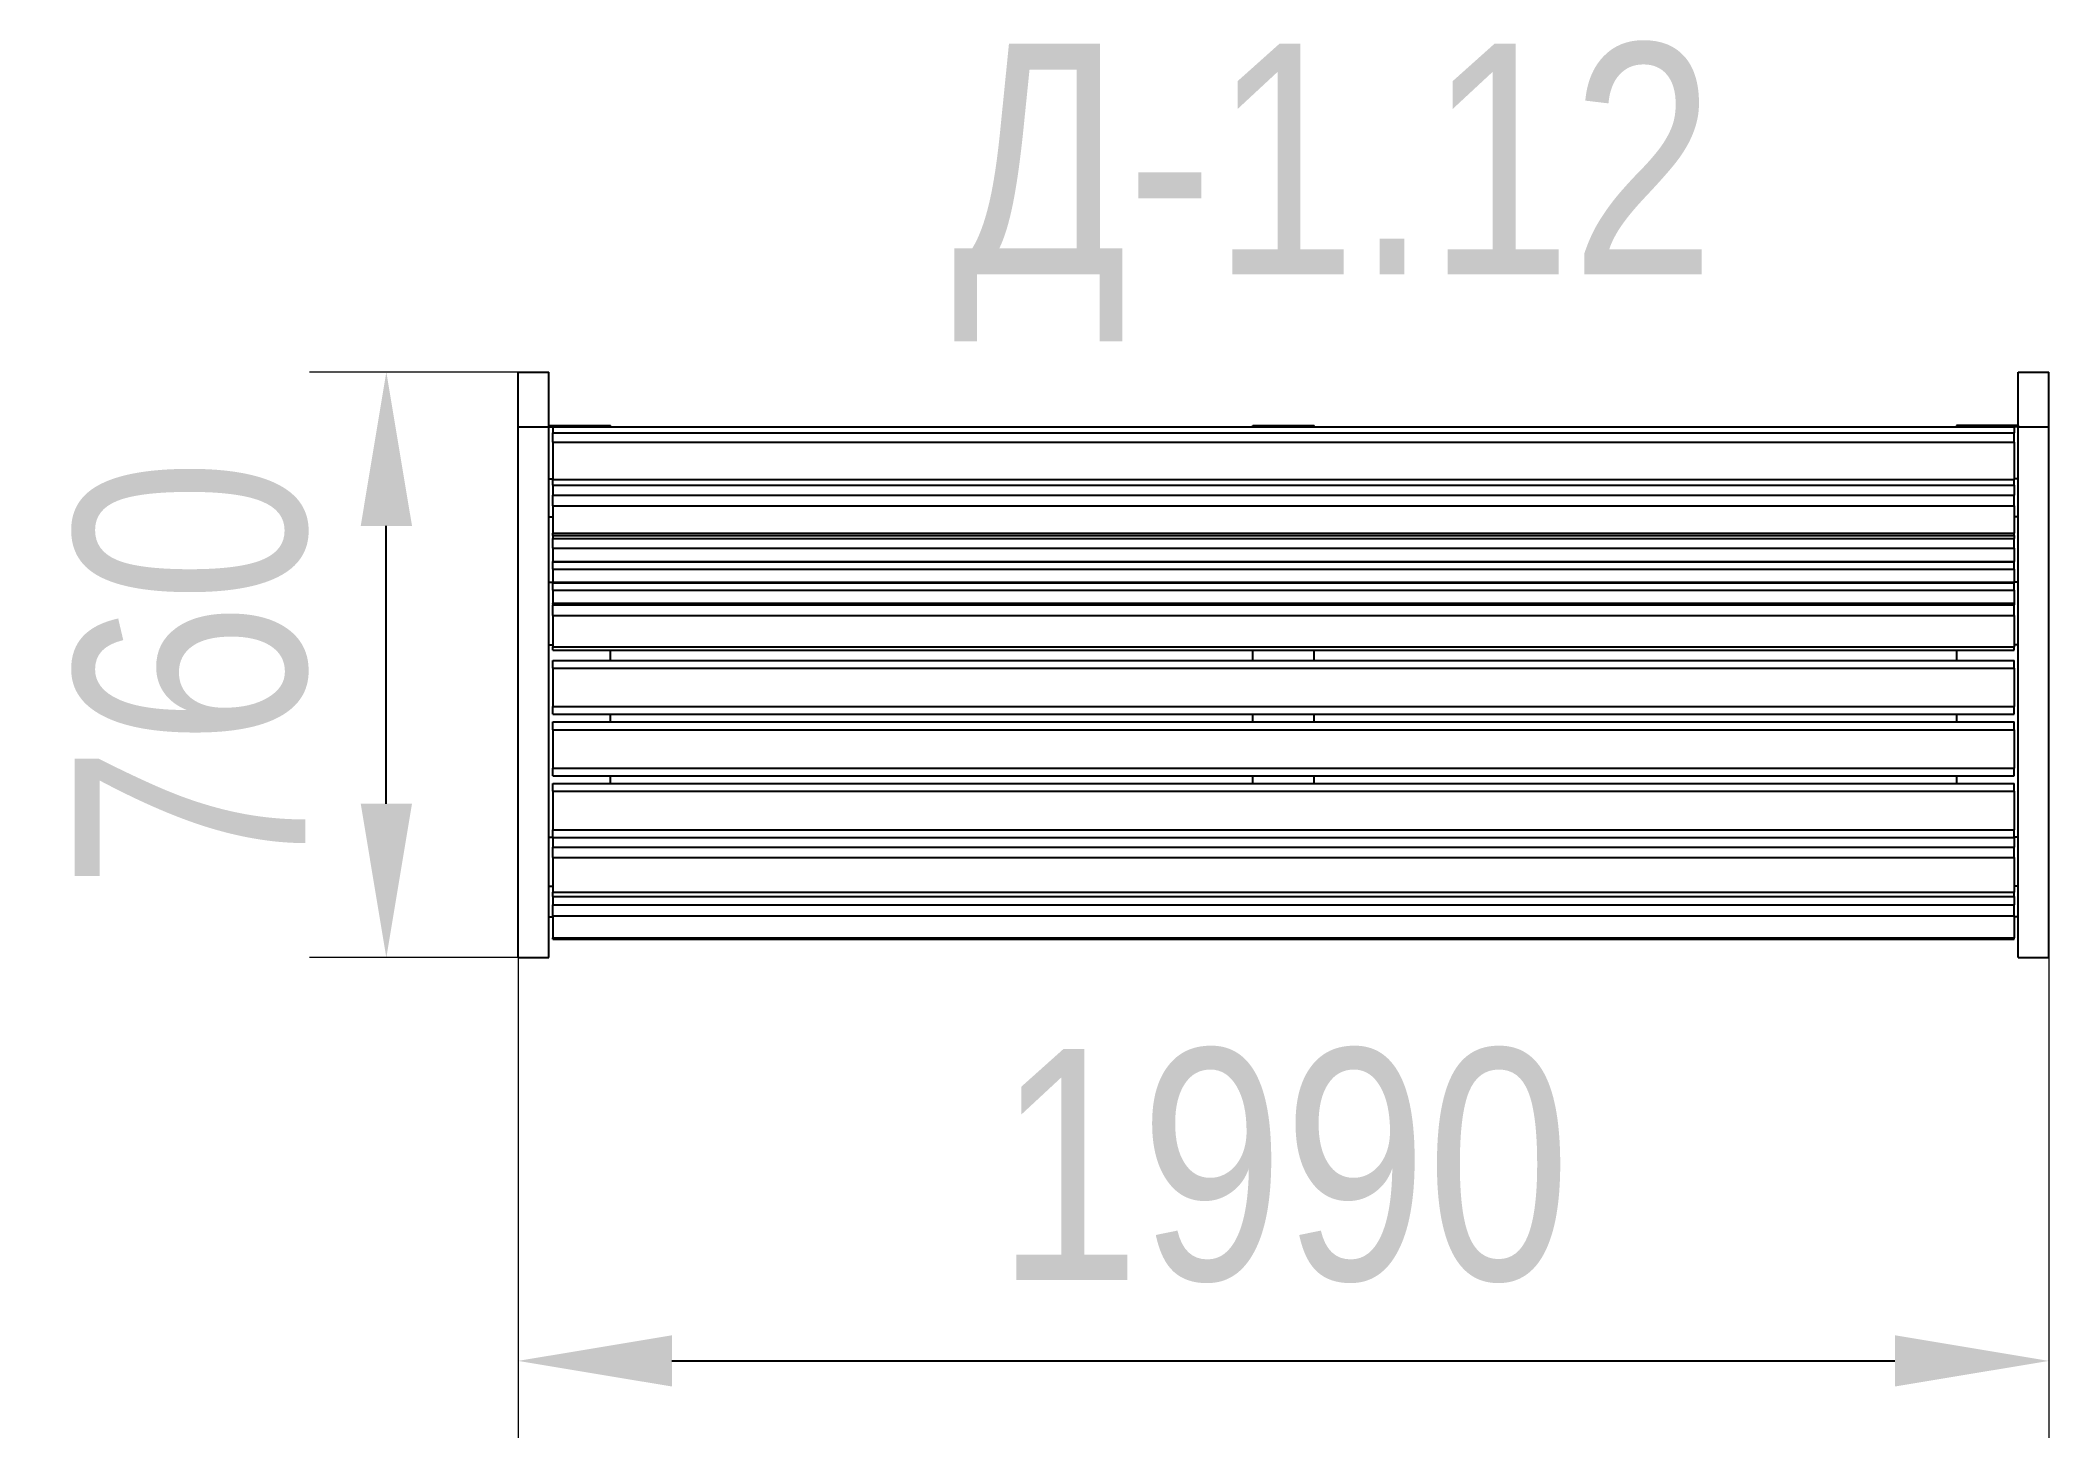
# Model space of a CAD drawing. Header units: millimetres. Extents: x -1264 to 1347, y -780 to 1037.
import ezdxf

# ---------------------------------------------------------------- set-up
doc = ezdxf.new("R2010")
doc.units = ezdxf.units.MM
for name, color, linetype in [('DIKOM_АРТИКУЛ', 7, 'Continuous'), ('DIKOM_ОБЪЕКТ', 7, 'Continuous'), ('DIKOM_РАЗМЕР_ОБЪЕКТА', 7, 'Continuous')]:
    doc.layers.add(name, color=color, linetype=linetype)
doc.styles.add('style1', font='arialbd.ttf', dxfattribs={"width": 0.8})
doc.dimstyles.new('1-50', dxfattribs={"dimtxt": 300, "dimasz": 200, "dimexe": 100, "dimexo": 0, "dimgap": 100, "dimtad": 1, "dimtxsty": 'style1', "dimcen": 200, "dimclrd": 7, "dimclre": 7, "dimclrt": 7, "dimadec": 1, "dimazin": 2, "dimtfac": 1, "dimtmove": 0, "dimatfit": 2, "dimfxl": 0, "dimlwd": 25, "dimlwe": 18, "dimarcsym": 0})

# ---------------------------------------------------------------- blocks, each defined once
blk = doc.blocks.new('*D16')
at = {"layer": 'Defpoints', "color": 0, "transparency": 16777216}
for p in [(-642.5, -155.7), (1347.5, -155.7), (1347.5, -680)]:
    blk.add_point(p, dxfattribs=at)
at = {"layer": 'DIKOM_РАЗМЕР_ОБЪЕКТА', "color": 7, "lineweight": 18, "transparency": 16777216}
for p, q in [((-642.5, -155.7), (-642.5, -780)), ((1347.5, -155.7), (1347.5, -780))]:
    blk.add_line(p, q, dxfattribs=at)
at = {"layer": 'DIKOM_РАЗМЕР_ОБЪЕКТА', "color": 7, "lineweight": 25, "transparency": 16777216}
blk.add_line((-442.5, -680), (1147.5, -680), dxfattribs=at)
at = {"layer": 'DIKOM_РАЗМЕР_ОБЪЕКТА', "color": 7, "transparency": 16777216}
for points in [[(-442.5, -646.7), (-442.5, -713.3), (-642.5, -680)], [(1147.5, -646.7), (1147.5, -713.3), (1347.5, -680)]]:
    blk.add_solid(points, dxfattribs=at)
at = {"layer": 'DIKOM_РАЗМЕР_ОБЪЕКТА', "color": 7, "transparency": 16777216, "insert": (352.5, -426.8), "char_height": 300, "attachment_point": 5, "style": 'style1'}
blk.add_mtext('{\\fArial|b0|i0|c204|p34;1990}', dxfattribs=at)
blk = doc.blocks.new('*D17')
at = {"layer": 'Defpoints', "color": 0, "transparency": 16777216}
for p in [(-813.8, 605.4), (-602.5, 605.4), (-602.5, -155.7)]:
    blk.add_point(p, dxfattribs=at)
at = {"layer": 'DIKOM_РАЗМЕР_ОБЪЕКТА', "color": 7, "lineweight": 18, "transparency": 16777216}
for p, q in [((-602.5, 605.4), (-913.8, 605.4)), ((-602.5, -155.7), (-913.8, -155.7))]:
    blk.add_line(p, q, dxfattribs=at)
at = {"layer": 'DIKOM_РАЗМЕР_ОБЪЕКТА', "color": 7, "lineweight": 25, "transparency": 16777216}
blk.add_line((-813.8, 44.3), (-813.8, 405.4), dxfattribs=at)
at = {"layer": 'DIKOM_РАЗМЕР_ОБЪЕКТА', "color": 7, "transparency": 16777216}
for points in [[(-847.1, 405.4), (-780.4, 405.4), (-813.8, 605.4)], [(-847.1, 44.3), (-780.4, 44.3), (-813.8, -155.7)]]:
    blk.add_solid(points, dxfattribs=at)
at = {"layer": 'DIKOM_РАЗМЕР_ОБЪЕКТА', "color": 7, "transparency": 16777216, "insert": (-1066.9, 213), "char_height": 300, "attachment_point": 5, "rotation": 90, "style": 'style1'}
blk.add_mtext('{\\fArial|b0|i0|c204|p34;760}', dxfattribs=at)

msp = doc.modelspace()

# ---------------------------------------------------------------- linework, layer by layer
at = {"layer": 'DIKOM_ОБЪЕКТ', "color": 7, "linetype": 'Continuous'}
for p, q in [((-642.522, 605.438), (-602.522, 605.438)), ((-642.522, 534.294), (-642.522, 605.438)), ((-602.522, 535.861), (-602.522, 605.438)), ((1307.478, 605.438), (1347.478, 605.438)), ((1307.478, 535.861), (1307.478, 605.438)), ((1347.478, 534.294), (1347.478, 605.438)), ((-642.522, 534.294), (-602.522, 534.294)), ((-642.522, -155.706), (-642.522, 534.294)), ((-602.522, 535.861), (-522.522, 535.861)), ((-602.522, 534.294), (-602.522, 535.861)), ((-602.522, 534.294), (-522.522, 534.294)), ((-602.522, -155.706), (-602.522, 534.294)), ((-597.522, 534.294), (1302.478, 534.294)), ((-597.522, 534.294), (-597.522, 526.46)), ((-597.522, 526.46), (1302.478, 526.46)), ((-597.522, 514.195), (-597.522, 526.46)), ((-522.522, 534.294), (-522.522, 535.861)), ((312.478, 535.861), (392.478, 535.861)), ((312.478, 534.294), (312.478, 535.861)), ((312.478, 534.294), (392.478, 534.294)), ((392.478, 534.294), (392.478, 535.861)), ((1307.478, 535.861), (1227.478, 535.861)), ((1227.478, 535.861), (1227.478, 534.294)), ((1307.478, 534.294), (1227.478, 534.294)), ((1302.478, 534.294), (1302.478, 526.46)), ((1302.478, 514.195), (1302.478, 526.46)), ((1307.478, 535.861), (1307.478, 534.294)), ((1307.478, 534.294), (1347.478, 534.294)), ((1307.478, -155.706), (1307.478, 534.294)), ((1347.478, -155.706), (1347.478, 534.294)), ((-597.522, 514.195), (1302.478, 514.195)), ((-597.522, 514.195), (-597.522, 465.93)), ((1302.478, 514.195), (1302.478, 465.93)), ((-602.522, 466.723), (-597.522, 466.723)), ((-597.522, 465.93), (1302.478, 465.93)), ((-597.522, 458.542), (-597.522, 465.93)), ((-597.522, 458.542), (1302.478, 458.542)), ((-597.522, 458.542), (-597.522, 445.459)), ((-597.522, 445.459), (1302.478, 445.459)), ((-597.522, 431.317), (-597.522, 445.459)), ((1307.478, 466.723), (1302.478, 466.723)), ((1302.478, 458.542), (1302.478, 465.93)), ((1302.478, 458.542), (1302.478, 445.459)), ((1302.478, 431.317), (1302.478, 445.459)), ((-597.522, 431.317), (1302.478, 431.317)), ((-597.522, 431.317), (-597.522, 396.047)), ((1302.478, 431.317), (1302.478, 396.047)), ((-602.522, 417.345), (-597.522, 417.345)), ((-597.522, 396.047), (1302.478, 396.047)), ((-597.522, 393.135), (-597.522, 396.047)), ((-597.522, 393.135), (1302.478, 393.135)), ((-597.522, 393.135), (-597.522, 389.13)), ((1307.478, 417.345), (1302.478, 417.345)), ((1302.478, 393.135), (1302.478, 396.047)), ((1302.478, 393.135), (1302.478, 389.13)), ((-597.522, 389.13), (1302.478, 389.13)), ((-597.522, 376.327), (-597.522, 389.13)), ((-597.522, 376.327), (1302.478, 376.327)), ((-597.522, 376.327), (-597.522, 359.339)), ((1302.478, 376.327), (1302.478, 389.13)), ((1302.478, 376.327), (1302.478, 359.339)), ((-597.522, 359.339), (1302.478, 359.339)), ((-597.522, 358.744), (-597.522, 359.339)), ((-597.522, 358.744), (1302.478, 358.744)), ((-597.522, 349.147), (-597.522, 358.744)), ((-597.522, 349.147), (1302.478, 349.147)), ((-597.522, 349.147), (-597.522, 332.159)), ((1302.478, 358.744), (1302.478, 359.339)), ((1302.478, 349.147), (1302.478, 358.744)), ((1302.478, 349.147), (1302.478, 332.159)), ((-602.522, 332.407), (-597.522, 332.407)), ((-597.522, 332.159), (1302.478, 332.159)), ((-597.522, 331.564), (-597.522, 332.159)), ((-597.522, 331.564), (1302.478, 331.564)), ((-597.522, 321.966), (-597.522, 331.564)), ((-597.522, 321.966), (1302.478, 321.966)), ((-597.522, 321.966), (-597.522, 304.979)), ((1307.478, 332.407), (1302.478, 332.407)), ((1302.478, 331.564), (1302.478, 332.159)), ((1302.478, 321.966), (1302.478, 331.564)), ((1302.478, 321.966), (1302.478, 304.979)), ((-597.522, 304.979), (1302.478, 304.979)), ((-597.522, 304.384), (-597.522, 304.979)), ((-597.522, 304.384), (1302.478, 304.384)), ((-597.522, 304.384), (-597.522, 302.874)), ((-597.522, 302.874), (1302.478, 302.874)), ((-597.522, 288.941), (-597.522, 302.874)), ((-597.522, 288.941), (1302.478, 288.941)), ((-597.522, 288.941), (-597.522, 248.052)), ((1302.478, 304.384), (1302.478, 304.979)), ((1302.478, 304.384), (1302.478, 302.874)), ((1302.478, 288.941), (1302.478, 302.874)), ((1302.478, 288.941), (1302.478, 248.052)), ((-602.522, 250.63), (-597.522, 250.63)), ((-597.522, 248.052), (1302.478, 248.052)), ((-597.522, 243.808), (-597.522, 248.052)), ((-597.522, 243.808), (1302.478, 243.808)), ((-522.522, 230.63), (-522.522, 243.808)), ((312.478, 230.63), (312.478, 243.808)), ((392.478, 230.63), (392.478, 243.808)), ((1227.478, 243.808), (1227.478, 230.63)), ((1307.478, 250.63), (1302.478, 250.63)), ((1302.478, 243.808), (1302.478, 248.052)), ((-597.522, 230.63), (1302.478, 230.63)), ((-597.522, 230.63), (-597.522, 230.558)), ((-597.522, 220.534), (-597.522, 230.558)), ((-597.522, 230.558), (1302.478, 230.558)), ((-597.522, 220.534), (1302.478, 220.534)), ((-597.522, 220.534), (-597.522, 170.534)), ((1302.478, 230.63), (1302.478, 230.558)), ((1302.478, 220.534), (1302.478, 230.558)), ((1302.478, 220.534), (1302.478, 170.534)), ((-597.522, 170.534), (1302.478, 170.534)), ((-597.522, 160.558), (-597.522, 170.534)), ((-597.522, 160.558), (1302.478, 160.558)), ((-522.522, 150.63), (-522.522, 160.558)), ((312.478, 150.63), (312.478, 160.558)), ((392.478, 150.63), (392.478, 160.558)), ((1227.478, 160.558), (1227.478, 150.63)), ((1302.478, 160.558), (1302.478, 170.534)), ((-597.522, 150.63), (1302.478, 150.63)), ((-597.522, 150.63), (-597.522, 150.558)), ((-597.522, 140.534), (-597.522, 150.558)), ((-597.522, 150.558), (1302.478, 150.558)), ((-597.522, 140.534), (1302.478, 140.534)), ((-597.522, 140.534), (-597.522, 90.534)), ((1302.478, 150.63), (1302.478, 150.558)), ((1302.478, 140.534), (1302.478, 150.558)), ((1302.478, 140.534), (1302.478, 90.534)), ((-597.522, 90.534), (1302.478, 90.534)), ((-597.522, 80.558), (-597.522, 90.534)), ((-597.522, 80.558), (1302.478, 80.558)), ((-522.522, 70.631), (-522.522, 80.558)), ((312.478, 70.631), (312.478, 80.558)), ((392.478, 70.631), (392.478, 80.558)), ((1227.478, 80.558), (1227.478, 70.631)), ((1302.478, 80.558), (1302.478, 90.534)), ((-597.522, 70.631), (1302.478, 70.631)), ((-597.522, 70.631), (-597.522, 70.558)), ((-597.522, 60.534), (-597.522, 70.558)), ((-597.522, 70.558), (1302.478, 70.558)), ((-597.522, 60.534), (1302.478, 60.534)), ((-597.522, 60.534), (-597.522, 10.534)), ((1302.478, 70.631), (1302.478, 70.558)), ((1302.478, 60.534), (1302.478, 70.558)), ((1302.478, 60.534), (1302.478, 10.534)), ((-602.522, 0.631), (-597.522, 0.631)), ((-597.522, 10.534), (1302.478, 10.534)), ((-597.522, 0.558), (-597.522, 10.534)), ((-597.522, 0.558), (1302.478, 0.558)), ((-597.522, 0.558), (-597.522, -12.113)), ((1302.478, 0.558), (1302.478, 10.534)), ((1307.478, 0.631), (1302.478, 0.631)), ((1302.478, 0.558), (1302.478, -12.113)), ((-597.522, -12.113), (1302.478, -12.113)), ((-597.522, -25.414), (-597.522, -12.113)), ((-597.522, -25.414), (1302.478, -25.414)), ((-597.522, -25.414), (-597.522, -70.679)), ((1302.478, -25.414), (1302.478, -12.113)), ((1302.478, -25.414), (1302.478, -70.679)), ((-602.522, -62.739), (-597.522, -62.739)), ((-597.522, -70.679), (1302.478, -70.679)), ((-597.522, -76.43), (-597.522, -70.679)), ((-597.522, -76.43), (1302.478, -76.43)), ((-597.522, -76.43), (-597.522, -87.355)), ((1307.478, -62.739), (1302.478, -62.739)), ((1302.478, -76.43), (1302.478, -70.679)), ((1302.478, -76.43), (1302.478, -87.355)), ((-602.522, -102.751), (-597.522, -102.751)), ((-597.522, -87.355), (1302.478, -87.355)), ((-597.522, -101.277), (-597.522, -87.355)), ((-597.522, -101.277), (1302.478, -101.277)), ((-597.522, -101.277), (-597.522, -129.857)), ((1302.478, -101.277), (1302.478, -87.355)), ((1302.478, -101.277), (1302.478, -129.857)), ((1307.478, -102.751), (1302.478, -102.751)), ((-597.522, -129.857), (1302.478, -129.857)), ((-597.522, -131.651), (-597.522, -129.857)), ((1302.478, -131.651), (1302.478, -129.857)), ((-642.522, -155.706), (-602.522, -155.706)), ((-597.522, -131.651), (1302.478, -131.651)), ((1307.478, -155.706), (1347.478, -155.706))]:
    msp.add_line(p, q, dxfattribs=at)

# ---------------------------------------------------------------- texts
at = {"layer": 'DIKOM_АРТИКУЛ', "insert": (-77.995, 1032.359), "char_height": 300, "width": 1373.12348, "attachment_point": 1, "style": 'style1'}
msp.add_mtext('{\\fArial|b0|i0|c204|p34;Д-1.12}', dxfattribs=at)

# ---------------------------------------------------------------- dimensions: what is measured, and where the dimension line sits
at = {"layer": 'DIKOM_РАЗМЕР_ОБЪЕКТА'}
dim = msp.add_linear_dim(base=(-813.771, 605.438), p1=(-602.522, -155.706), p2=(-602.522, 605.438), angle=90, text='{\\fArial|b0|i0|c204|p34;760}', dimstyle='1-50', dxfattribs=at)
dim.commit()
dim.dimension.update_dxf_attribs({"geometry": '*D17', "text_midpoint": (-813.771, 212.963), "dimtype": 160})
dim = msp.add_linear_dim(base=(1347.478, -680), p1=(-642.522, -155.706), p2=(1347.478, -155.706), text='{\\fArial|b0|i0|c204|p34;<>}', dimstyle='1-50', dxfattribs=at)
dim.commit()
dim.dimension.update_dxf_attribs({"geometry": '*D16', "text_midpoint": (352.478, -680), "dimtype": 160})

doc.saveas('drawing.dxf')
